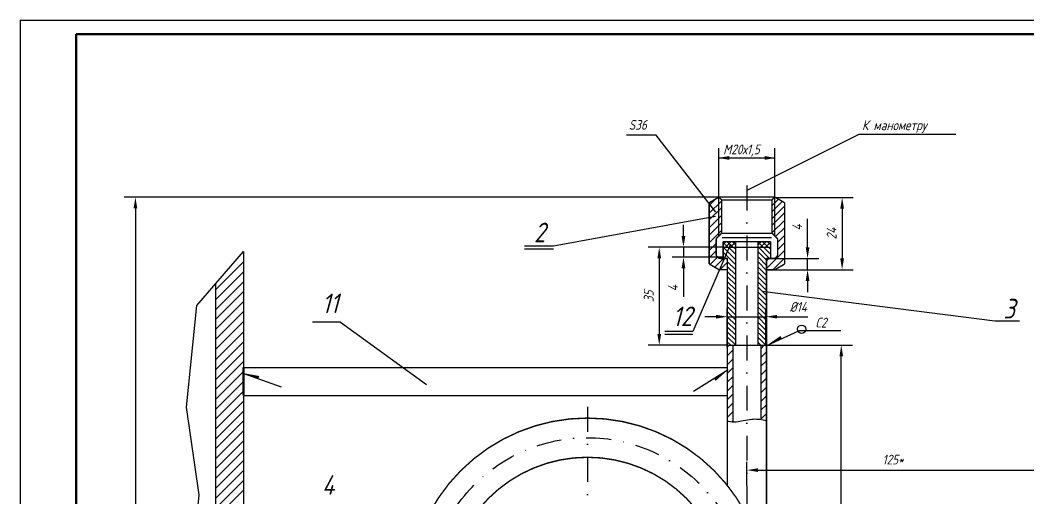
# Model space of a CAD drawing. Header units: inches. Extents: x 454 to 2014, y 121 to 978.
# Drawn here: x 1419.6 to 1780.2, y 807.1 to 978 of the extents above; entities that cross this region are included whole.
import ezdxf
from ezdxf.enums import TextEntityAlignment as Align

# ---------------------------------------------------------------- set-up
doc = ezdxf.new("R2010")
doc.units = ezdxf.units.IN
doc.header["$LTSCALE"] = 0.7
doc.header["$MEASUREMENT"] = 0
doc.linetypes.add('DASHDOT', pattern=[25.4, 12.7, -6.35, 0, -6.35])
doc.styles.add('ROMANC', font='romanc', dxfattribs={"width": 0.8, "oblique": 15, "height": 3.5})
doc.styles.get("Standard").update_dxf_attribs({"font": 'romand.shx', "width": 0.8, "oblique": 15, "height": 3.5})
doc.dimstyles.get("Standard").update_dxf_attribs({"dimtxt": 3.5, "dimasz": 4, "dimexe": 4, "dimexo": 0, "dimgap": 2, "dimtad": 1, "dimdec": 0, "dimdsep": 46, "dimtxsty": 'Standard', "dimcen": 0.09, "dimadec": 0, "dimazin": 0, "dimtfac": 1, "dimtdec": 0, "dimtmove": 0, "dimatfit": 3, "dimfxl": 0, "dimtolj": 1, "dimtzin": 0, "dimlwd": 25, "dimlwe": 25, "dimarcsym": 0})

# ---------------------------------------------------------------- blocks, each defined once
blk = doc.blocks.new('*D9')
at = {"color": 0, "lineweight": 25}
for p, q in [((1686.41, 861.95), (1717.13, 861.95)), ((1713.13, 685.95), (1713.13, 857.95)), ((1686.41, 681.95), (1717.13, 681.95))]:
    blk.add_line(p, q, dxfattribs=at)
for points in [[(1712.47, 857.95), (1713.8, 857.95), (1713.13, 861.95)], [(1712.47, 685.95), (1713.8, 685.95), (1713.13, 681.95)]]:
    blk.add_solid(points, dxfattribs=at)
at = {"layer": 'DEFPOINTS', "color": 0, "lineweight": 25}
for p in [(1686.41, 861.95), (1713.13, 861.95), (1686.41, 681.95)]:
    blk.add_point(p, dxfattribs=at)
at = {"color": 0, "insert": (1709.38, 771.95), "char_height": 3.5, "attachment_point": 5, "rotation": 90}
blk.add_mtext('\\A1;180', dxfattribs=at)
blk = doc.blocks.new('*X5')
at = {"color": 0}
for p, q in [((599.41, 872.86), (600.06, 873.51)), ((611.41, 872.29), (612.63, 873.51)), ((599.41, 869.72), (601.41, 871.72)), ((611.41, 869.15), (613.41, 871.15)), ((599.41, 866.58), (601.41, 868.58)), ((599.41, 863.43), (601.41, 865.43)), ((611.41, 866.01), (613.41, 868.01)), ((599.41, 860.29), (601.41, 862.29)), ((611.41, 862.86), (613.41, 864.86)), ((611.41, 859.72), (613.41, 861.72)), ((599.41, 857.15), (601.41, 859.15)), ((611.41, 856.58), (613.41, 858.58)), ((599.41, 854.01), (601.41, 856.01)), ((611.41, 853.43), (613.41, 855.43)), ((599.41, 850.86), (601.41, 852.86)), ((611.41, 850.29), (613.41, 852.29)), ((599.41, 847.72), (601.41, 849.72)), ((611.41, 847.15), (613.41, 849.15)), ((601.06, 846.22), (601.41, 846.58))]:
    blk.add_line(p, q, dxfattribs=at)
blk = doc.blocks.new('*X7')
at = {"color": 0}
for p, q in [((317.53, 996.44), (318.56, 997.46)), ((319.25, 995.46), (317.53, 997.18)), ((318.35, 995.46), (320.35, 997.46)), ((321.04, 995.46), (319.04, 997.46)), ((320.15, 995.46), (322.03, 997.35)), ((322.03, 996.27), (320.84, 997.46)), ((321.94, 995.46), (322.03, 995.55)), ((330.03, 996.37), (331.13, 997.46)), ((331.82, 995.46), (330.03, 997.25)), ((330.92, 995.46), (332.92, 997.46)), ((333.61, 995.46), (331.61, 997.46)), ((332.72, 995.46), (334.53, 997.27)), ((334.53, 996.34), (333.41, 997.46)), ((334.52, 995.46), (334.53, 995.48))]:
    blk.add_line(p, q, dxfattribs=at)
blk = doc.blocks.new('*D24')
at = {"color": 0, "lineweight": 25}
for p, q in [((1689.65, 914.73), (1717.44, 914.73)), ((1713.44, 910.73), (1713.44, 892.95)), ((1689.41, 888.95), (1717.44, 888.95))]:
    blk.add_line(p, q, dxfattribs=at)
for points in [[(1712.77, 910.73), (1714.11, 910.73), (1713.44, 914.73)], [(1712.77, 892.95), (1714.11, 892.95), (1713.44, 888.95)]]:
    blk.add_solid(points, dxfattribs=at)
at = {"layer": 'DEFPOINTS', "color": 0, "lineweight": 25}
for p in [(1689.65, 914.73), (1689.41, 888.95), (1713.44, 888.95)]:
    blk.add_point(p, dxfattribs=at)
at = {"color": 0, "lineweight": 25, "insert": (1709.69, 901.84), "char_height": 3.5, "attachment_point": 5, "rotation": 90}
blk.add_mtext('\\A1;24', dxfattribs=at)
blk = doc.blocks.new('*D25')
at = {"color": 0, "lineweight": 25}
for p, q in [((1670.91, 896.95), (1644.07, 896.95)), ((1648.07, 892.95), (1648.07, 865.95)), ((1672.41, 861.95), (1644.07, 861.95))]:
    blk.add_line(p, q, dxfattribs=at)
for points in [[(1647.41, 892.95), (1648.74, 892.95), (1648.07, 896.95)], [(1647.41, 865.95), (1648.74, 865.95), (1648.07, 861.95)]]:
    blk.add_solid(points, dxfattribs=at)
at = {"layer": 'DEFPOINTS', "color": 0, "lineweight": 25}
for p in [(1670.91, 896.95), (1648.07, 861.95), (1672.41, 861.95)]:
    blk.add_point(p, dxfattribs=at)
at = {"color": 0, "lineweight": 25, "insert": (1644.32, 879.45), "char_height": 3.5, "attachment_point": 5, "rotation": 90}
blk.add_mtext('\\A1;35', dxfattribs=at)
blk = doc.blocks.new('*D29')
at = {"color": 0, "lineweight": 25}
for p, q in [((1701.09, 896.95), (1701.09, 907.13)), ((1686.41, 892.95), (1705.09, 892.95)), ((1701.09, 888.95), (1701.09, 892.95)), ((1686.41, 888.95), (1705.09, 888.95)), ((1701.09, 884.95), (1701.09, 880.95))]:
    blk.add_line(p, q, dxfattribs=at)
for points in [[(1700.42, 896.95), (1701.76, 896.95), (1701.09, 892.95)], [(1700.42, 884.95), (1701.76, 884.95), (1701.09, 888.95)]]:
    blk.add_solid(points, dxfattribs=at)
at = {"layer": 'DEFPOINTS', "color": 0, "lineweight": 25}
for p in [(1686.41, 892.95), (1701.09, 892.95), (1686.41, 888.95)]:
    blk.add_point(p, dxfattribs=at)
at = {"color": 0, "lineweight": 25, "insert": (1697.34, 904.04), "char_height": 3.5, "attachment_point": 5, "rotation": 90}
blk.add_mtext('\\A1;4', dxfattribs=at)
blk = doc.blocks.new('*D30')
at = {"color": 0, "lineweight": 25}
for p, q in [((1656.73, 900.95), (1656.73, 904.95)), ((1670.91, 896.95), (1652.73, 896.95)), ((1656.73, 896.95), (1656.73, 893.42)), ((1670.91, 893.42), (1652.73, 893.42)), ((1656.73, 889.42), (1656.73, 879.24))]:
    blk.add_line(p, q, dxfattribs=at)
for points in [[(1656.06, 900.95), (1657.39, 900.95), (1656.73, 896.95)], [(1656.06, 889.42), (1657.39, 889.42), (1656.73, 893.42)]]:
    blk.add_solid(points, dxfattribs=at)
at = {"layer": 'DEFPOINTS', "color": 0, "lineweight": 25}
for p in [(1670.91, 896.95), (1656.73, 893.42), (1670.91, 893.42)]:
    blk.add_point(p, dxfattribs=at)
at = {"color": 0, "lineweight": 25, "insert": (1652.98, 882.33), "char_height": 3.5, "attachment_point": 5, "rotation": 90}
blk.add_mtext('\\A1;4', dxfattribs=at)

msp = doc.modelspace()

# ---------------------------------------------------------------- linework, layer by layer
for p, q in [((1419.64, 978.05), (1419.64, 137.05)), ((1419.64, 978.05), (2013.64, 978.05)), ((1679.53, 917.37), (1719.59, 937.39)), ((1719.59, 937.39), (1754.1, 937.39)), ((1669.41, 902.11), (1669.41, 908.92)), ((1669.41, 902.13), (1669.41, 908.92)), ((1669.41, 900.96), (1669.41, 908.92)), ((1689.41, 902.13), (1689.41, 908.92)), ((1689.41, 901), (1689.41, 908.92)), ((1499.41, 895.46), (1499.41, 853.91)), ((1489.41, 883.91), (1489.41, 338.18)), ((1534.14, 870.25), (1524.08, 870.25)), ((1686.5, 861.9), (1698.16, 867.28)), ((1698.16, 867.28), (1712.94, 867.28)), ((1672.41, 861.95), (1686.41, 861.95)), ((1499.26, 852), (1512.97, 847.12)), ((1672.66, 853.18), (1660.31, 845.48)), ((1499.41, 843.91), (1499.41, 466.72))]:
    msp.add_line(p, q)
at = {"lineweight": 50}
for p, q in [((1439.64, 973.05), (1439.64, 142.05)), ((1439.64, 973.05), (2008.64, 973.05)), ((1499.41, 853.98), (1499.41, 844.08))]:
    msp.add_line(p, q, dxfattribs=at)
at = {"lineweight": 25}
for p, q in [((1646.92, 936.94), (1636.4, 936.94)), ((1668.33, 909.53), (1646.92, 936.94)), ((1669.41, 914.87), (1456.84, 914.87)), ((1460.84, 910.87), (1460.84, 328.18)), ((1668.13, 907.9), (1610.25, 897.32)), ((1673.56, 898.09), (1660.12, 866.84)), ((1482.73, 876.2), (1499.41, 895.46)), ((1610.25, 897.32), (1599.91, 897.32)), ((1610.25, 896.32), (1599.91, 896.32)), ((1489.41, 881.7), (1499.41, 891.7)), ((1489.41, 878.17), (1499.41, 888.17)), ((1489.41, 874.63), (1499.41, 884.63)), ((1489.41, 871.1), (1499.41, 881.1)), ((1684.86, 881.28), (1767.97, 870.63)), ((1479.05, 839.84), (1482.73, 876.2)), ((1489.41, 867.56), (1499.41, 877.56)), ((1489.41, 864.03), (1499.41, 874.03)), ((1489.41, 860.49), (1499.41, 870.49)), ((1534.14, 870.25), (1564.84, 847.93)), ((1767.97, 870.63), (1776.8, 870.63)), ((1489.41, 856.73), (1499.41, 866.73)), ((1660.12, 866.84), (1650.04, 866.84)), ((1660.12, 865.84), (1650.04, 865.84)), ((1489.41, 853.2), (1499.41, 863.2)), ((1489.41, 849.66), (1499.41, 859.66)), ((1489.41, 846.13), (1499.41, 856.13)), ((1489.41, 842.59), (1499.41, 852.59)), ((1489.41, 839.05), (1499.41, 849.05)), ((1489.41, 835.52), (1499.41, 845.52)), ((1489.41, 831.98), (1499.41, 841.98)), ((1483.65, 808.55), (1479.05, 839.84)), ((1489.41, 828.45), (1499.41, 838.45)), ((1489.41, 824.91), (1499.41, 834.91)), ((1489.41, 821.38), (1499.41, 831.38)), ((1489.41, 817.84), (1499.41, 827.84)), ((1489.41, 814.31), (1499.41, 824.31)), ((1489.41, 810.77), (1499.41, 820.77)), ((1489.41, 807.23), (1499.41, 817.23)), ((1489.41, 803.7), (1499.41, 813.7)), ((1479.97, 770.81), (1483.65, 808.55)), ((1489.41, 800.16), (1499.41, 810.16))]:
    msp.add_line(p, q, dxfattribs=at)
at = {"color": 0, "linetype": 'ByBlock'}
for p, q in [((1669.41, 908.92), (1669.41, 932.4)), ((1689.41, 908.92), (1689.41, 932.4)), ((1669.41, 928.85), (1689.41, 928.85)), ((1669.41, 900.96), (1669.41, 908.38)), ((1672.41, 861.31), (1672.41, 875.14)), ((1686.21, 861.95), (1686.21, 875.14)), ((1668.41, 872.14), (1664.41, 872.14)), ((1672.41, 872.14), (1686.21, 872.14)), ((1690.21, 872.14), (1694.21, 872.14)), ((1694.21, 872.14), (1701.24, 872.14)), ((1679.41, 811.92), (1679.41, 820.36)), ((1683.41, 817.36), (1797.06, 817.36))]:
    msp.add_line(p, q, dxfattribs=at)
at = {"linetype": 'DASHDOT'}
for p, q in [((1679.41, 919.03), (1679.41, 506.65)), ((1622.41, 839.91), (1622.41, 696.8))]:
    msp.add_line(p, q, dxfattribs=at)
at = {"color": 0}
for p, q in [((1665.91, 911.86), (1668.25, 914.2)), ((1665.91, 909.08), (1670.41, 913.58)), ((1665.91, 912.57), (1666.55, 913.22)), ((1688.41, 911.82), (1690.56, 913.97)), ((1688.41, 909.73), (1692.03, 913.35)), ((1689.41, 914.52), (1689.63, 914.74)), ((1665.91, 906.71), (1670.41, 911.21)), ((1688.41, 907.26), (1692.91, 911.76)), ((1688.41, 904.88), (1692.91, 909.38)), ((1665.91, 903.93), (1670.41, 908.43)), ((1665.91, 901.24), (1670.41, 905.74)), ((1688.41, 902.18), (1692.91, 906.68)), ((1665.91, 898.54), (1670.41, 903.04)), ((1689.66, 900.74), (1692.91, 903.99)), ((1665.91, 895.85), (1668.41, 898.35)), ((1690.41, 898.8), (1692.91, 901.3)), ((1690.41, 896.1), (1692.91, 898.6)), ((1665.91, 893.15), (1668.41, 895.65)), ((1670.91, 895.22), (1675.41, 890.72)), ((1670.97, 896.95), (1675.41, 892.51)), ((1672.77, 896.95), (1675.41, 894.31)), ((1674.56, 896.95), (1675.41, 896.1)), ((1683.41, 895.29), (1686.41, 892.29)), ((1683.54, 896.95), (1687.54, 892.95)), ((1685.34, 896.95), (1687.91, 894.38)), ((1686.41, 889.41), (1692.91, 895.91)), ((1687.13, 896.95), (1687.91, 896.18)), ((1666.23, 890.79), (1668.87, 893.42)), ((1667.94, 889.8), (1671.09, 892.95)), ((1669.78, 888.95), (1672.41, 891.57)), ((1670.91, 893.42), (1671.38, 892.95)), ((1672.41, 891.92), (1675.41, 888.92)), ((1683.41, 893.49), (1686.41, 890.49)), ((1683.41, 891.7), (1686.41, 888.7)), ((1686.41, 892.1), (1687.25, 892.95)), ((1688.64, 888.95), (1692.91, 893.21)), ((1672.41, 890.12), (1675.41, 887.12)), ((1672.41, 888.33), (1675.41, 885.33)), ((1683.41, 889.9), (1686.41, 886.9)), ((1683.41, 888.1), (1686.41, 885.1)), ((1672.41, 886.53), (1675.41, 883.53)), ((1672.41, 884.74), (1675.41, 881.74)), ((1683.41, 886.31), (1686.41, 883.31)), ((1683.41, 884.51), (1686.41, 881.51)), ((1672.41, 882.94), (1675.41, 879.94)), ((1672.41, 881.14), (1675.41, 878.14)), ((1683.41, 882.72), (1686.41, 879.72)), ((1683.41, 880.92), (1686.41, 877.92)), ((1672.41, 879.35), (1675.41, 876.35)), ((1672.41, 877.55), (1675.41, 874.55)), ((1683.41, 879.12), (1686.41, 876.12)), ((1683.41, 877.33), (1686.41, 874.33)), ((1672.41, 875.76), (1675.41, 872.76)), ((1672.41, 873.96), (1675.41, 870.96)), ((1683.41, 875.53), (1686.41, 872.53)), ((1683.41, 873.74), (1686.41, 870.74)), ((1672.41, 872.16), (1675.41, 869.16)), ((1672.41, 870.37), (1675.41, 867.37)), ((1683.41, 871.94), (1686.41, 868.94)), ((1683.41, 870.14), (1686.41, 867.14)), ((1672.41, 868.57), (1675.41, 865.57)), ((1672.41, 866.78), (1675.41, 863.78)), ((1683.41, 868.35), (1686.41, 865.35)), ((1683.41, 866.55), (1686.41, 863.55)), ((1672.41, 864.98), (1675.41, 861.98)), ((1672.41, 863.18), (1673.64, 861.95)), ((1683.41, 864.76), (1686.21, 861.95)), ((1683.41, 862.96), (1684.42, 861.95))]:
    msp.add_line(p, q, dxfattribs=at)
at = {"const_width": 0.5}
for points in [[(1669.56, 914.95), (1665.91, 912.85)], [(1665.91, 890.98), (1665.91, 912.85)], [(1669.41, 914.87), (1689.41, 914.87)], [(1669.41, 914.87), (1670.41, 913.87)], [(1670.41, 913.87), (1688.41, 913.87)], [(1670.41, 901.96), (1670.41, 913.87)], [(1689.41, 914.87), (1688.41, 913.87)], [(1688.41, 901.96), (1688.41, 913.87)], [(1689.26, 914.95), (1692.91, 912.85)], [(1692.91, 890.97), (1692.91, 912.85)], [(1668.7, 900.25), (1670.41, 901.96)], [(1670.41, 901.96), (1688.44, 901.96)], [(1690.11, 900.29), (1688.41, 902)], [(1668.41, 894.55), (1668.41, 899.58)], [(1670.53, 900.4), (1688.24, 900.4)], [(1687.91, 898.95), (1670.91, 898.95)], [(1670.91, 892.95), (1670.91, 898.95)], [(1675.41, 861.95), (1675.41, 898.95)], [(1683.41, 861.95), (1683.41, 898.95)], [(1687.91, 892.95), (1687.91, 898.95)], [(1690.41, 894.55), (1690.41, 899.58)], [(1687.91, 896.95), (1670.91, 896.95)], [(1669.42, 888.95), (1665.91, 890.98)], [(1672.41, 892.95), (1670.01, 892.95)], [(1672.41, 892.95), (1670.91, 892.95)], [(1672.41, 861.95), (1672.41, 893.07)], [(1686.41, 861.95), (1686.41, 893.07)], [(1688.81, 892.95), (1686.41, 892.95)], [(1687.91, 892.95), (1686.41, 892.95)], [(1689.41, 888.95), (1692.91, 890.97)], [(1672.41, 888.95), (1669.42, 888.95)], [(1689.41, 888.95), (1686.41, 888.95)], [(1672.41, 861.95), (1672.41, 811.9)], [(1686.41, 861.95), (1672.41, 861.95)], [(1674.41, 861.95), (1674.41, 834.64)], [(1684.41, 861.95), (1684.41, 835.46)], [(1686.41, 861.95), (1686.41, 681.95)], [(1672.41, 853.91), (1499.41, 853.91)]]:
    msp.add_lwpolyline(points, dxfattribs=at)
for points in [[(1668.41, 899.58, -0.198912), (1668.7, 900.29, -0.198912)], [(1690.11, 900.29, -0.198912), (1690.41, 899.58, -0.198912)], [(1670.01, 892.95, -0.414214), (1668.41, 894.55, -0.414214)], [(1690.41, 894.55, -0.414214), (1688.81, 892.95, -0.414214)], [(1558.41, 771.95, -1), (1686.41, 771.95, -1)], [(1572.41, 771.95, -1), (1672.41, 771.95, -1)]]:
    msp.add_lwpolyline(points, format="xyb", dxfattribs=at)
for points, format in [([(1686.5, 861.9, 0, 1, 0), (1691.64, 864.81, 1, 1, 0)], "xyseb"), ([(1499.26, 852, 0, 1, 0), (1504.96, 850.49, 1, 1, 0)], "xyseb"), ([(1672.66, 853.18, 0, 1, 0), (1667.93, 849.65, 1, 1, 0)], "xyseb"), ([(1672.41, 834.93, 0.005268), (1672.79, 834.85, 0.069654), (1675.59, 834.65, 0.045006), (1678.12, 835.05, -0.037919), (1681.11, 835.56, -0.090658), (1685.76, 835.17, -0.007944), (1686.41, 834.98)], "xyb")]:
    msp.add_lwpolyline(points, format=format)
at = {"lineweight": 50, "const_width": 0.5}
msp.add_lwpolyline([(1672.41, 843.91), (1499.41, 843.91)], dxfattribs=at)
msp.add_circle((1698.98, 867.66), 1.5)
at = {"linetype": 'DASHDOT'}
msp.add_circle((1622.41, 771.95), 57, dxfattribs=at)
at = {"color": 0, "linetype": 'ByBlock'}
for points in [[(1673.07, 929.52), (1673.07, 928.19), (1669.07, 928.85)], [(1685.74, 929.52), (1685.74, 928.19), (1689.74, 928.85)], [(1668.41, 872.81), (1668.41, 871.48), (1672.41, 872.14)], [(1690.21, 872.81), (1690.21, 871.48), (1686.21, 872.14)], [(1683.41, 818.03), (1683.41, 816.7), (1679.41, 817.36)]]:
    msp.add_solid(points, dxfattribs=at)
at = {"lineweight": 25}
msp.add_solid([(1460.17, 910.87), (1461.5, 910.87), (1460.84, 914.87)], dxfattribs=at)
at = {"layer": 'DEFPOINTS', "color": 0, "linetype": 'ByBlock'}
for p in [(1689.41, 921.42), (1669.41, 914.87), (1679.41, 914.87), (1689.41, 914.87), (1669.41, 905.38), (1669.41, 900.96), (1689.66, 900.74), (1686.21, 872.14), (1686.21, 861.95), (1672.41, 861.31)]:
    msp.add_point(p, dxfattribs=at)

# ---------------------------------------------------------------- block references
for name, p in [('*X7', (1353.37, -98.51)), ('*X5', (1072.99, -11.56))]:
    msp.add_blockref(name, p)

# ---------------------------------------------------------------- texts
at = {"color": 0, "linetype": 'ByBlock', "style": 'ROMANC', "oblique": 15, "width": 0.8}
msp.add_text('%%C14', height=3.5, dxfattribs=at).set_placement((1697.78, 875.64), align=Align.MIDDLE_CENTER)
at = {"lineweight": 25, "char_height": 3.5, "attachment_point": 1}
for s, insert, width in [('S36', (1637.17, 942.43), 16.1094), ('К манометру', (1720.54, 942.27), 44.6012), ('М20х1,5', (1670.92, 933.65), 35.6639), ('С2', (1703.93, 871.79), 15.4142), ('125*', (1727.85, 822.87), 31.7275)]:
    msp.add_mtext(s, dxfattribs=dict(at, insert=insert, width=width))
at = {"lineweight": 35, "char_height": 7, "attachment_point": 1}
for s, insert, width in [('2', (1603.32, 905.72), 22.0856), ('11', (1527.51, 880.42), 22.0856), ('3', (1771.11, 878.52), 22.0856), ('12', (1652.87, 875.8), 25.8231), ('4', (1527.51, 815.55), 22.0856)]:
    msp.add_mtext(s, dxfattribs=dict(at, insert=insert, width=width))

# ---------------------------------------------------------------- dimensions: what is measured, and where the dimension line sits
at = {"lineweight": 25}
dim = msp.add_linear_dim(base=(1713.44, 888.95), p1=(1689.65, 914.73), p2=(1689.41, 888.95), angle=90, text='24', dimstyle='Standard', dxfattribs=at)
dim.commit()
dim.dimension.update_dxf_attribs({"geometry": '*D24', "text_midpoint": (1709.69, 901.84)})
for base, p1, p2, picture, middle in [((1656.73, 893.42), (1670.91, 896.95), (1670.91, 893.42), '*D30', (1652.98, 882.33)), ((1701.09, 892.95), (1686.41, 888.95), (1686.41, 892.95), '*D29', (1697.34, 904.04)), ((1648.07, 861.95), (1670.91, 896.95), (1672.41, 861.95), '*D25', (1644.32, 879.45))]:
    dim = msp.add_linear_dim(base=base, p1=p1, p2=p2, angle=90, dimstyle='Standard', dxfattribs=at)
    dim.commit()
    dim.dimension.update_dxf_attribs({"geometry": picture, "text_midpoint": middle})
dim = msp.add_linear_dim(base=(1713.13, 861.95), p1=(1686.41, 681.95), p2=(1686.41, 861.95), angle=90, text='180', dimstyle='Standard')
dim.commit()
dim.dimension.update_dxf_attribs({"geometry": '*D9', "text_midpoint": (1709.38, 771.95)})

doc.saveas('drawing.dxf')
